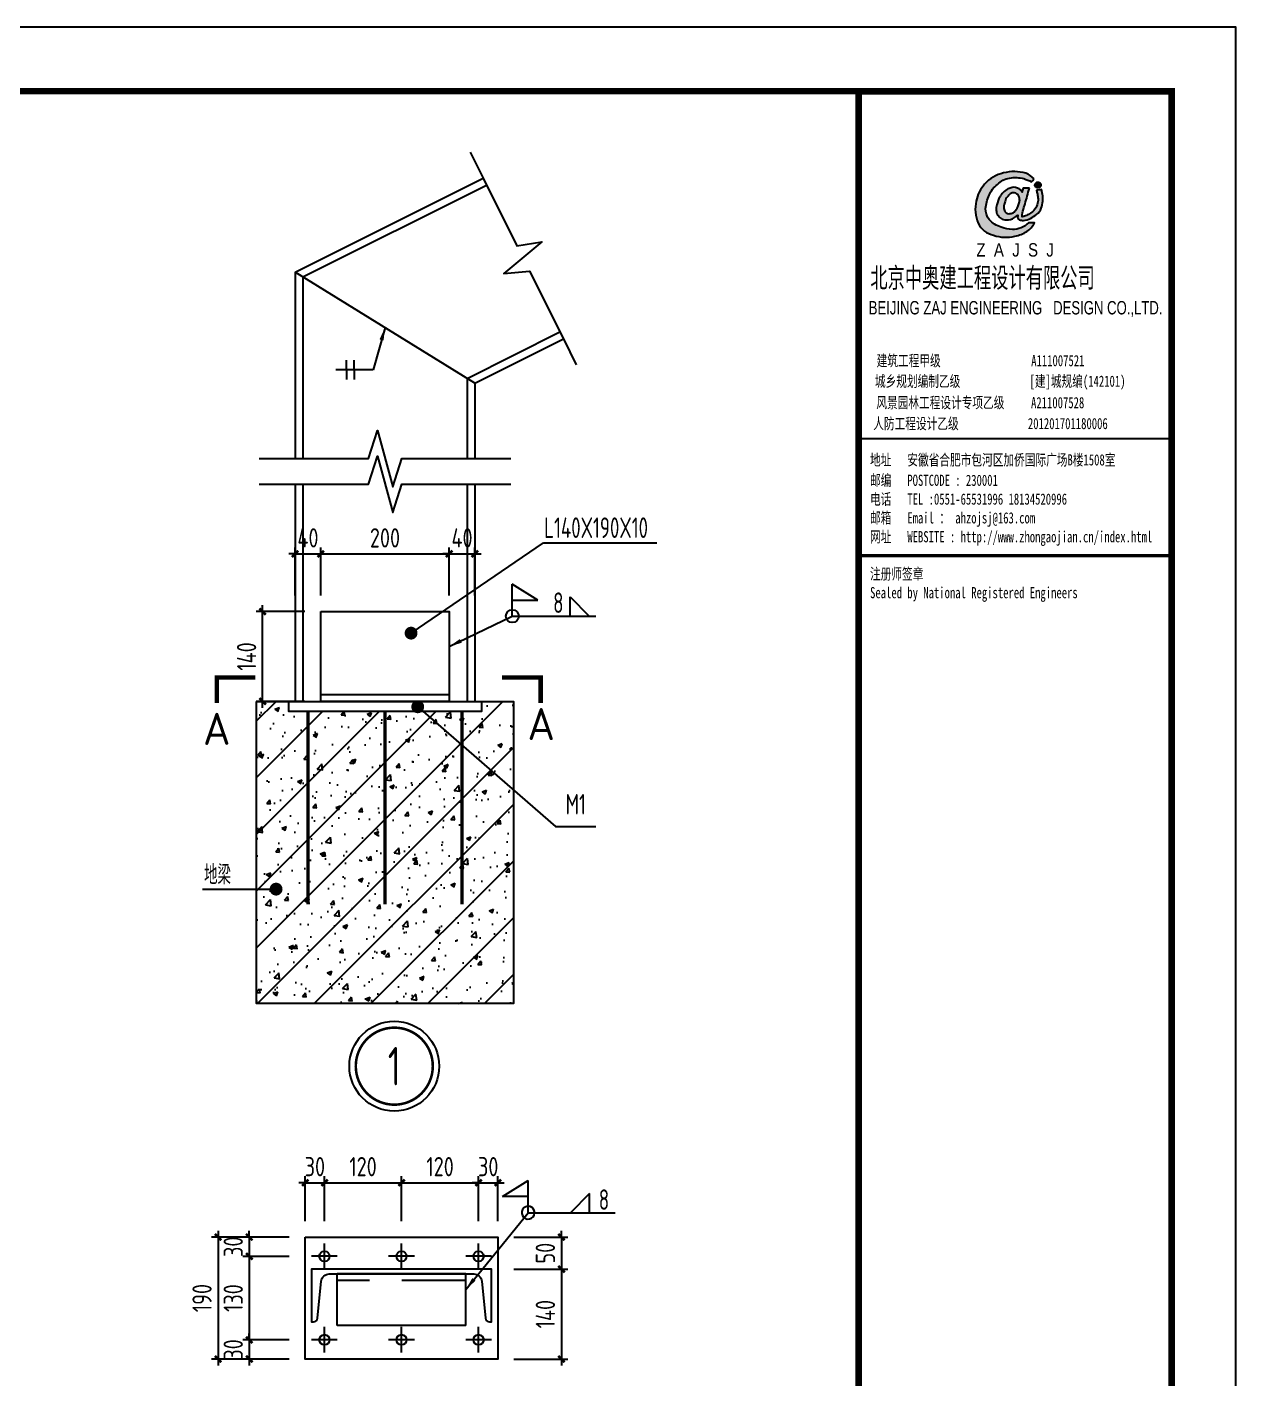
# Model space of a CAD drawing. Extents: x 180850 to 1400258, y 48356 to 327067.
# Drawn here: x 572962 to 582378, y 123956 to 134487 of the extents above; entities that cross this region are included whole.
import ezdxf
from ezdxf.enums import TextEntityAlignment as Align

# ---------------------------------------------------------------- set-up
doc = ezdxf.new("R2010")
doc.units = 0
doc.header["$LTSCALE"] = 1000
doc.linetypes.add('DASHED', pattern=[0.75, 0.5, -0.25])
for name, color, linetype in [('AXIS', 3, 'Continuous'), ('BOLT', 251, 'Continuous'), ('GL', 150, 'Continuous'), ('NUM', 7, 'Continuous'), ('Prof', 2, 'Continuous'), ('PUB_DIM', 3, 'Continuous'), ('PUB_TEXT', 7, 'Continuous'), ('PUB_TITLE', 4, 'Continuous'), ('PZ', 202, 'Continuous'), ('STPM_RBEAM_NUM', 7, 'Continuous'), ('TEXT', 7, 'Continuous'), ('THIN', 7, 'Continuous'), ('WELD', 7, 'Continuous'), ('WL', 10, 'Continuous'), ('图签', 3, 'Continuous'), ('型钢', 6, 'Continuous'), ('引出线', 3, 'Continuous')]:
    doc.layers.add(name, color=color, linetype=linetype)
doc.styles.add('-黑体', font='tssdeng.shx', dxfattribs={"bigfont": 'tssdchn.shx'})
doc.styles.add('_gyy_title_Arial', font='arial.ttf', dxfattribs={"width": 0.7})
doc.styles.add('_gyy_title_ST', font='', dxfattribs={"width": 0.8})
doc.styles.add('HZ', font='txt.shx', dxfattribs={"width": 0.8, "bigfont": '000hztxt.shx'})
doc.styles.get("Standard").update_dxf_attribs({"font": 'gbenor.shx', "bigfont": 'gbcbig.shx'})
doc.styles.add('TSSD_Dimension', font='Tssdeng.shx', dxfattribs={"width": 0.8, "bigfont": 'hztxt.shx'})
doc.styles.add('TSSD_Label', font='tssdeng.shx', dxfattribs={"width": 0.7, "bigfont": 'hztxt.shx'})
doc.styles.add('TSSD_Num', font='Tssdeng.shx', dxfattribs={"width": 0.7, "bigfont": 'hztxt.shx'})
doc.styles.add('TSSD_Rein', font='Tssdeng.shx', dxfattribs={"width": 0.7, "bigfont": 'hztxt.shx'})
doc.styles.get('_gyy_title_ST').set_extended_font_data('SimSun')
doc.dimstyles.new('TSSD_10_50', dxfattribs={"dimtxt": 150, "dimasz": 50, "dimexe": 50, "dimexo": 125, "dimgap": 50, "dimtad": 1, "dimdec": 0, "dimlfac": 0.2, "dimzin": 0, "dimdsep": 46, "dimtxsty": 'TSSD_Dimension', "dimblk": 'ARCHTICK', "dimcen": 0, "dimdle": 50, "dimclrt": 7, "dimadec": 0, "dimazin": 0, "dimtfac": 1, "dimtdec": 0, "dimtix": 1, "dimtmove": 2, "dimatfit": 3, "dimfxl": 1, "dimtolj": 1, "dimtzin": 0, "dimarcsym": 0})
doc.dimstyles.new('TSSD_LEADER_STYLE_100.0', dxfattribs={"dimtxt": 300, "dimasz": 100, "dimexe": 100, "dimexo": 250, "dimgap": 0.09, "dimtad": 0, "dimtih": 1, "dimtoh": 1, "dimdec": 4, "dimzin": 0, "dimdsep": 46, "dimtxsty": 'Standard', "dimcen": 0.09, "dimdle": 100, "dimclrt": 7, "dimadec": 0, "dimazin": 0, "dimtfac": 1, "dimtdec": 4, "dimtofl": 0, "dimtmove": 0, "dimatfit": 3, "dimfxl": 1, "dimtolj": 1, "dimtzin": 0, "dimarcsym": 0})

# ---------------------------------------------------------------- blocks, each defined once
blk = doc.blocks.new('dd')
at = {"layer": '图签'}
h = blk.add_hatch(color=5, dxfattribs=at)
h.set_gradient(color1=(0, 0, 255), color2=(36, 36, 255), one_color=1, tint=0.57)
h.paths.add_polyline_path([(452, 1270, -0.093206), (531, 1562, -0.136321), (716, 1807, -0.161039), (988, 1948, -0.108591), (1307, 1935, -0.049497), (1479, 1861, 0.062627), (1539, 1932, 0.094388), (1351, 2056, 0.136326), (854, 2062, 0.161722), (430, 1810, 0.133661), (243, 1435, 0.158414), (286, 937, 0.22517), (632, 669, 0.138663), (1107, 646, 0.074676), (1375, 753, 0.125344), (1543, 944, 0.006312), (1413, 948, -0.090385), (1244, 833, -0.096745), (1053, 797, -0.073845), (803, 850, -0.140868), (530, 1020, -0.160753)])
h = blk.add_hatch(color=1, dxfattribs=at)
h.set_gradient(color1=(255, 0, 0), color2=(255, 0, 0), tint=0.57)
h.paths.add_polyline_path([(1557, 1818, 0.386553), (1564, 1757, 0.170676), (1604, 1736, 0.082224), (1657, 1743, 0.087509), (1686, 1766, 0.264235), (1694, 1804, 0.244333), (1636, 1850, 0.30271)])
h = blk.add_hatch(color=5, dxfattribs=at)
h.set_gradient(color1=(0, 0, 255), color2=(36, 36, 255), one_color=1, tint=0.57)
h.paths.add_polyline_path([(1306, 1289, 0.011169), (1334, 1370, 0.005807), (1431, 1724, 0.01105), (1292, 1724, 0.016796), (1267, 1634, 0.125943), (1203, 1704, 0.083806), (1120, 1739, 0.082879), (1047, 1739, -0.008503), (952, 1710, 0.060057), (844, 1628, 0.086078), (774, 1532, 0.099424), (705, 1347, 0.12153), (690, 1225, 0.102644), (719, 1122, 0.056648), (797, 1042, 0.092914), (913, 1013, 0.194578), (1098, 1064, -0.002562), (1175, 1122, 0.064354), (1167, 1068, 0.172385), (1207, 1017, 0.105458), (1300, 1002, 0.086567), (1454, 1046, 0.047674), (1592, 1136, 0.166359), (1692, 1274, 0.096748), (1728, 1431, 0.03151), (1728, 1548, 0.041815), (1700, 1691, 0.007654), (1588, 1673, -0.009919), (1610, 1585, -0.068269), (1624, 1482, -0.105336), (1605, 1352, -0.14652), (1528, 1223, -0.070486), (1434, 1151, -0.077937), (1341, 1103, -0.127098), (1272, 1084, -0.114215), (1267, 1129, -0.007609)])
h.paths.add_polyline_path([(865, 1245, -0.099994), (863, 1328, -0.050974), (888, 1427, -0.120527), (938, 1529, -0.043888), (1002, 1595, -0.08446), (1063, 1619, -0.147309), (1127, 1607, -0.037474), (1177, 1572, -0.06931), (1209, 1507, -0.067662), (1213, 1431, -0.02676), (1211, 1413, 0.017209), (1183, 1329, -0.048815), (1120, 1223, -0.139096), (1046, 1163, -0.097991), (944, 1153, -0.085394), (909, 1169, -0.149141)], flags=16)
blk.add_lwpolyline([(1539, 1932, 0.094388), (1351, 2056, 0.136326), (854, 2062, 0.161722), (430, 1810, 0.133661), (243, 1435, 0.158414), (286, 937, 0.22517), (632, 669, 0.138663), (1107, 646, 0.074676), (1375, 753, 0.125344), (1543, 944, 0.006312), (1413, 948, -0.090385), (1244, 833, -0.096745), (1053, 797, -0.073845), (803, 850, -0.140868), (530, 1020, -0.160753), (452, 1270, -0.093206), (531, 1562, -0.136321), (716, 1807, -0.161039), (988, 1948, -0.108591), (1307, 1935, -0.049497), (1479, 1861, 0.062627)], format="xyb", close=True, dxfattribs=at)
for points in [[(1694, 1804, 0.243958), (1636, 1850, 0.303117), (1557, 1818, 0.386553), (1564, 1757, 0.170676), (1604, 1736, 0.082224), (1657, 1743, 0.087509), (1686, 1766, 0.264235), (1694, 1804, -7.823139)], [(1431, 1724, 0.011041), (1292, 1724, 0.016796), (1267, 1634, 0.125943), (1203, 1704, 0.083806), (1120, 1739, 0.082879), (1047, 1739, -0.008503), (952, 1710, 0.060057), (844, 1628, 0.086078), (774, 1532, 0.099424), (705, 1347, 0.12153), (690, 1225, 0.102644), (719, 1122, 0.056648), (797, 1042, 0.092914), (913, 1013, 0.194578), (1098, 1064, -0.002562), (1175, 1122, 0.064354), (1167, 1068, 0.172385), (1207, 1017, 0.105458), (1300, 1002, 0.086567), (1454, 1046, 0.047674), (1592, 1136, 0.166359), (1692, 1274, 0.096748), (1728, 1431, 0.03151), (1728, 1548, 0.041815), (1700, 1691, 0.007654), (1588, 1673, -0.009919), (1610, 1585, -0.068269), (1624, 1482, -0.105336), (1605, 1352, -0.14652), (1528, 1223, -0.070486), (1434, 1151, -0.077937), (1341, 1103, -0.127098), (1272, 1084, -0.114215), (1267, 1129, -0.007609), (1306, 1289, 0.011169), (1334, 1370, 0.005782), (1430, 1722, 0.069025)], [(1213, 1431, 0.067662), (1209, 1507, 0.06931), (1177, 1572, 0.037474), (1127, 1607, 0.147309), (1063, 1619, 0.08446), (1002, 1595, 0.043888), (938, 1529, 0.120527), (888, 1427, 0.050974), (863, 1328, 0.099994), (865, 1245, 0.149141), (909, 1169, 0.085394), (944, 1153, 0.097991), (1046, 1163, 0.139096), (1120, 1223, 0.048815), (1183, 1329, -0.017209), (1211, 1413, 0.02676), (1213, 1431, 0.441273)]]:
    blk.add_lwpolyline(points, format="xyb", dxfattribs=at)
at = {"insert": (246, 492), "char_height": 300, "width": 8000, "attachment_point": 1, "style": 'HZ'}
blk.add_mtext('{\\fArial|b0|i0|c0|p32;Z  A  J  S  J}', dxfattribs=at)
blk = doc.blocks.new('_WELD001')
at = {"linetype": 'ByBlock'}
h = blk.add_hatch(color=0, dxfattribs=at)
h.paths.add_polyline_path([(0.8, 0.5), (0, 1), (0, 0.5)], flags=16)
edge = h.paths.add_edge_path()
edge.add_line((0.8, 0.5), (0, 1))
edge.add_line((0, 0.5), (0.8, 0.5))
edge.add_line((0, 0), (0, 1))
at = {"color": 0, "linetype": 'ByBlock'}
for p, q in [((0, 0), (0, 1)), ((0.8, 0.5), (0, 1)), ((0, 0.5), (0.8, 0.5))]:
    blk.add_line(p, q, dxfattribs=at)
blk = doc.blocks.new('_WELD004')
at = {"color": 0, "linetype": 'ByBlock'}
for p, q in [((0, 1), (1, 0)), ((0, 0), (0, 1))]:
    blk.add_line(p, q, dxfattribs=at)
blk = doc.blocks.new('_ArchTick')
at = {"color": 0, "linetype": 'ByBlock', "const_width": 0.4}
blk.add_lwpolyline([(-0.5, -0.5), (0.5, 0.5)], dxfattribs=at)
blk = doc.blocks.new('*D1319')
at = {"layer": 'AXIS', "color": 0, "lineweight": -2, "transparency": 16777216}
for p, q in [((574693, 124261), (574693, 124311)), ((575004, 124261), (574643, 124261)), ((574693, 124261), (574693, 124111)), ((575004, 124111), (574643, 124111)), ((574693, 124111), (574693, 124061))]:
    blk.add_line(p, q, dxfattribs=at)
at = {"layer": 'Defpoints', "color": 0, "transparency": 16777216}
for p in [(575129, 124261), (574693, 124111), (575129, 124111)]:
    blk.add_point(p, dxfattribs=at)
at = {"layer": 'AXIS', "color": 0, "lineweight": -2, "transparency": 16777216, "xscale": 50, "yscale": 50, "zscale": 50}
for p, rotation in [((574693, 124261), 270), ((574693, 124111), 90)]:
    blk.add_blockref('_ArchTick', p, dxfattribs=dict(at, rotation=rotation))
at = {"layer": 'AXIS', "color": 7, "transparency": 16777216, "insert": (574568, 124186), "char_height": 150, "attachment_point": 5, "rotation": 90, "style": 'TSSD_Dimension'}
blk.add_mtext('\\A1;30', dxfattribs=at)
blk = doc.blocks.new('*D1320')
at = {"layer": 'AXIS', "color": 0, "lineweight": -2, "transparency": 16777216}
for p, q in [((575004, 125061), (574400, 125061)), ((574450, 125111), (574450, 124061)), ((575004, 124111), (574400, 124111))]:
    blk.add_line(p, q, dxfattribs=at)
at = {"layer": 'Defpoints', "color": 0, "transparency": 16777216}
for p in [(575129, 125061), (574450, 124111), (575129, 124111)]:
    blk.add_point(p, dxfattribs=at)
at = {"layer": 'AXIS', "color": 0, "lineweight": -2, "transparency": 16777216, "xscale": 50, "yscale": 50, "zscale": 50}
for p, rotation in [((574450, 125061), 90), ((574450, 124111), 270)]:
    blk.add_blockref('_ArchTick', p, dxfattribs=dict(at, rotation=rotation))
at = {"layer": 'AXIS', "color": 7, "transparency": 16777216, "insert": (574325, 124586), "char_height": 150, "attachment_point": 5, "rotation": 90, "style": 'TSSD_Dimension'}
blk.add_mtext('\\A1;190', dxfattribs=at)
blk = doc.blocks.new('*D1321')
at = {"layer": 'AXIS', "color": 0, "lineweight": -2, "transparency": 16777216}
for p, q in [((575004, 125061), (574643, 125061)), ((574693, 125061), (574693, 125111)), ((574693, 125061), (574693, 124911)), ((575004, 124911), (574643, 124911)), ((574693, 124911), (574693, 124861))]:
    blk.add_line(p, q, dxfattribs=at)
at = {"layer": 'Defpoints', "color": 0, "transparency": 16777216}
for p in [(575129, 125061), (574693, 124911), (575129, 124911)]:
    blk.add_point(p, dxfattribs=at)
at = {"layer": 'AXIS', "color": 0, "lineweight": -2, "transparency": 16777216, "xscale": 50, "yscale": 50, "zscale": 50}
for p, rotation in [((574693, 125061), 270), ((574693, 124911), 90)]:
    blk.add_blockref('_ArchTick', p, dxfattribs=dict(at, rotation=rotation))
at = {"layer": 'AXIS', "color": 7, "transparency": 16777216, "insert": (574568, 124986), "char_height": 150, "attachment_point": 5, "rotation": 90, "style": 'TSSD_Dimension'}
blk.add_mtext('\\A1;30', dxfattribs=at)
blk = doc.blocks.new('*D1322')
at = {"layer": 'AXIS', "color": 0, "lineweight": -2, "transparency": 16777216}
for p, q in [((575004, 124911), (574643, 124911)), ((574693, 124961), (574693, 124211)), ((575004, 124261), (574643, 124261))]:
    blk.add_line(p, q, dxfattribs=at)
at = {"layer": 'Defpoints', "color": 0, "transparency": 16777216}
for p in [(575129, 124911), (574693, 124261), (575129, 124261)]:
    blk.add_point(p, dxfattribs=at)
at = {"layer": 'AXIS', "color": 0, "lineweight": -2, "transparency": 16777216, "xscale": 50, "yscale": 50, "zscale": 50}
for p, rotation in [((574693, 124911), 90), ((574693, 124261), 270)]:
    blk.add_blockref('_ArchTick', p, dxfattribs=dict(at, rotation=rotation))
at = {"layer": 'AXIS', "color": 7, "transparency": 16777216, "insert": (574568, 124586), "char_height": 150, "attachment_point": 5, "rotation": 90, "style": 'TSSD_Dimension'}
blk.add_mtext('\\A1;130', dxfattribs=at)
blk = doc.blocks.new('*D1323')
at = {"layer": 'AXIS', "color": 0, "lineweight": -2, "transparency": 16777216}
for p, q in [((576754, 125061), (577174, 125061)), ((577124, 125061), (577124, 125111)), ((577124, 125061), (577124, 124811)), ((576754, 124811), (577174, 124811)), ((577124, 124811), (577124, 124761))]:
    blk.add_line(p, q, dxfattribs=at)
at = {"layer": 'Defpoints', "color": 0, "transparency": 16777216}
for p in [(576629, 125061), (576629, 124811), (577124, 124811)]:
    blk.add_point(p, dxfattribs=at)
at = {"layer": 'AXIS', "color": 0, "lineweight": -2, "transparency": 16777216, "xscale": 50, "yscale": 50, "zscale": 50}
for p, rotation in [((577124, 125061), 270), ((577124, 124811), 90)]:
    blk.add_blockref('_ArchTick', p, dxfattribs=dict(at, rotation=rotation))
at = {"layer": 'AXIS', "color": 7, "transparency": 16777216, "insert": (576999, 124936), "char_height": 150, "attachment_point": 5, "rotation": 90, "style": 'TSSD_Dimension'}
blk.add_mtext('\\A1;50', dxfattribs=at)
blk = doc.blocks.new('*D1324')
at = {"layer": 'AXIS', "color": 0, "lineweight": -2, "transparency": 16777216}
for p, q in [((576754, 124811), (577174, 124811)), ((577124, 124861), (577124, 124061)), ((576754, 124111), (577174, 124111))]:
    blk.add_line(p, q, dxfattribs=at)
at = {"layer": 'Defpoints', "color": 0, "transparency": 16777216}
for p in [(576629, 124811), (576629, 124111), (577124, 124111)]:
    blk.add_point(p, dxfattribs=at)
at = {"layer": 'AXIS', "color": 0, "lineweight": -2, "transparency": 16777216, "xscale": 50, "yscale": 50, "zscale": 50}
for p, rotation in [((577124, 124811), 90), ((577124, 124111), 270)]:
    blk.add_blockref('_ArchTick', p, dxfattribs=dict(at, rotation=rotation))
at = {"layer": 'AXIS', "color": 7, "transparency": 16777216, "insert": (576999, 124461), "char_height": 150, "attachment_point": 5, "rotation": 90, "style": 'TSSD_Dimension'}
blk.add_mtext('\\A1;140', dxfattribs=at)
blk = doc.blocks.new('*D1325')
at = {"layer": 'AXIS', "color": 0, "lineweight": -2, "transparency": 16777216}
for p, q in [((575129, 125186), (575129, 125535)), ((575279, 125186), (575279, 125535)), ((575129, 125485), (575079, 125485)), ((575129, 125485), (575279, 125485)), ((575279, 125485), (575329, 125485))]:
    blk.add_line(p, q, dxfattribs=at)
at = {"layer": 'Defpoints', "color": 0, "transparency": 16777216}
for p in [(575279, 125485), (575129, 125061), (575279, 125061)]:
    blk.add_point(p, dxfattribs=at)
at = {"layer": 'AXIS', "color": 0, "lineweight": -2, "transparency": 16777216, "xscale": 50, "yscale": 50, "zscale": 50}
blk.add_blockref('_ArchTick', (575129, 125485), dxfattribs=at)
at = {"layer": 'AXIS', "color": 0, "lineweight": -2, "transparency": 16777216, "xscale": 50, "yscale": 50, "zscale": 50, "rotation": 180}
blk.add_blockref('_ArchTick', (575279, 125485), dxfattribs=at)
at = {"layer": 'AXIS', "color": 7, "transparency": 16777216, "insert": (575204, 125610), "char_height": 150, "attachment_point": 5, "style": 'TSSD_Dimension'}
blk.add_mtext('\\A1;30', dxfattribs=at)
blk = doc.blocks.new('*D1326')
at = {"layer": 'AXIS', "color": 0, "lineweight": -2, "transparency": 16777216}
for p, q in [((576479, 125186), (576479, 125535)), ((576629, 125186), (576629, 125535)), ((576479, 125485), (576429, 125485)), ((576479, 125485), (576629, 125485)), ((576629, 125485), (576679, 125485))]:
    blk.add_line(p, q, dxfattribs=at)
at = {"layer": 'Defpoints', "color": 0, "transparency": 16777216}
for p in [(576629, 125485), (576479, 125061), (576629, 125061)]:
    blk.add_point(p, dxfattribs=at)
at = {"layer": 'AXIS', "color": 0, "lineweight": -2, "transparency": 16777216, "xscale": 50, "yscale": 50, "zscale": 50}
blk.add_blockref('_ArchTick', (576479, 125485), dxfattribs=at)
at = {"layer": 'AXIS', "color": 0, "lineweight": -2, "transparency": 16777216, "xscale": 50, "yscale": 50, "zscale": 50, "rotation": 180}
blk.add_blockref('_ArchTick', (576629, 125485), dxfattribs=at)
at = {"layer": 'AXIS', "color": 7, "transparency": 16777216, "insert": (576554, 125610), "char_height": 150, "attachment_point": 5, "style": 'TSSD_Dimension'}
blk.add_mtext('\\A1;30', dxfattribs=at)
blk = doc.blocks.new('*D1327')
at = {"layer": 'AXIS', "color": 0, "lineweight": -2, "transparency": 16777216}
for p, q in [((575279, 125186), (575279, 125535)), ((575879, 125186), (575879, 125535)), ((575229, 125485), (575929, 125485))]:
    blk.add_line(p, q, dxfattribs=at)
at = {"layer": 'Defpoints', "color": 0, "transparency": 16777216}
for p in [(575879, 125485), (575279, 125061), (575879, 125061)]:
    blk.add_point(p, dxfattribs=at)
at = {"layer": 'AXIS', "color": 0, "lineweight": -2, "transparency": 16777216, "xscale": 50, "yscale": 50, "zscale": 50, "rotation": 180}
blk.add_blockref('_ArchTick', (575279, 125485), dxfattribs=at)
at = {"layer": 'AXIS', "color": 0, "lineweight": -2, "transparency": 16777216, "xscale": 50, "yscale": 50, "zscale": 50}
blk.add_blockref('_ArchTick', (575879, 125485), dxfattribs=at)
at = {"layer": 'AXIS', "color": 7, "transparency": 16777216, "insert": (575579, 125610), "char_height": 150, "attachment_point": 5, "style": 'TSSD_Dimension'}
blk.add_mtext('\\A1;120', dxfattribs=at)
blk = doc.blocks.new('*D1328')
at = {"layer": 'AXIS', "color": 0, "lineweight": -2, "transparency": 16777216}
for p, q in [((575879, 125186), (575879, 125535)), ((576479, 125186), (576479, 125535)), ((575829, 125485), (576529, 125485))]:
    blk.add_line(p, q, dxfattribs=at)
at = {"layer": 'Defpoints', "color": 0, "transparency": 16777216}
for p in [(576479, 125485), (575879, 125061), (576479, 125061)]:
    blk.add_point(p, dxfattribs=at)
at = {"layer": 'AXIS', "color": 0, "lineweight": -2, "transparency": 16777216, "xscale": 50, "yscale": 50, "zscale": 50, "rotation": 180}
blk.add_blockref('_ArchTick', (575879, 125485), dxfattribs=at)
at = {"layer": 'AXIS', "color": 0, "lineweight": -2, "transparency": 16777216, "xscale": 50, "yscale": 50, "zscale": 50}
blk.add_blockref('_ArchTick', (576479, 125485), dxfattribs=at)
at = {"layer": 'AXIS', "color": 7, "transparency": 16777216, "insert": (576179, 125610), "char_height": 150, "attachment_point": 5, "style": 'TSSD_Dimension'}
blk.add_mtext('\\A1;120', dxfattribs=at)
blk = doc.blocks.new('_WELD003')
at = {"color": 0, "linetype": 'ByBlock'}
blk.add_circle((0, 0), 0.5, dxfattribs=at)
blk = doc.blocks.new('*D1338')
at = {"layer": 'AXIS', "color": 0, "lineweight": -2, "transparency": 16777216}
for p, q in [((574797, 129184), (574797, 129984)), ((575125, 129934), (574747, 129934)), ((575125, 129234), (574747, 129234))]:
    blk.add_line(p, q, dxfattribs=at)
at = {"layer": 'Defpoints', "color": 0, "transparency": 16777216}
for p in [(574797, 129934), (575250, 129934), (575250, 129234)]:
    blk.add_point(p, dxfattribs=at)
at = {"layer": 'AXIS', "color": 0, "lineweight": -2, "transparency": 16777216, "xscale": 50, "yscale": 50, "zscale": 50}
for p, rotation in [((574797, 129934), 90), ((574797, 129234), 270)]:
    blk.add_blockref('_ArchTick', p, dxfattribs=dict(at, rotation=rotation))
at = {"layer": 'AXIS', "color": 7, "transparency": 16777216, "insert": (574672, 129584), "char_height": 150, "attachment_point": 5, "rotation": 90, "style": 'TSSD_Dimension'}
blk.add_mtext('\\A1;140', dxfattribs=at)
blk = doc.blocks.new('*D1339')
at = {"layer": 'AXIS', "color": 0, "lineweight": -2, "transparency": 16777216}
for p, q in [((575050, 130383), (575000, 130383)), ((575050, 130059), (575050, 130433)), ((575050, 130383), (575250, 130383)), ((575250, 130059), (575250, 130433)), ((575250, 130383), (575300, 130383))]:
    blk.add_line(p, q, dxfattribs=at)
at = {"layer": 'Defpoints', "color": 0, "transparency": 16777216}
for p in [(575250, 130383), (575050, 129934), (575250, 129934)]:
    blk.add_point(p, dxfattribs=at)
at = {"layer": 'AXIS', "color": 0, "lineweight": -2, "transparency": 16777216, "xscale": 50, "yscale": 50, "zscale": 50}
blk.add_blockref('_ArchTick', (575050, 130383), dxfattribs=at)
at = {"layer": 'AXIS', "color": 0, "lineweight": -2, "transparency": 16777216, "xscale": 50, "yscale": 50, "zscale": 50, "rotation": 180}
blk.add_blockref('_ArchTick', (575250, 130383), dxfattribs=at)
at = {"layer": 'AXIS', "color": 7, "transparency": 16777216, "insert": (575150, 130508), "char_height": 150, "attachment_point": 5, "style": 'TSSD_Dimension'}
blk.add_mtext('\\A1;40', dxfattribs=at)
blk = doc.blocks.new('*D1340')
at = {"layer": 'AXIS', "color": 0, "lineweight": -2, "transparency": 16777216}
for p, q in [((575200, 130383), (576300, 130383)), ((575250, 130059), (575250, 130433)), ((576250, 130059), (576250, 130433))]:
    blk.add_line(p, q, dxfattribs=at)
at = {"layer": 'Defpoints', "color": 0, "transparency": 16777216}
for p in [(576250, 130383), (575250, 129934), (576250, 129934)]:
    blk.add_point(p, dxfattribs=at)
at = {"layer": 'AXIS', "color": 0, "lineweight": -2, "transparency": 16777216, "xscale": 50, "yscale": 50, "zscale": 50, "rotation": 180}
blk.add_blockref('_ArchTick', (575250, 130383), dxfattribs=at)
at = {"layer": 'AXIS', "color": 0, "lineweight": -2, "transparency": 16777216, "xscale": 50, "yscale": 50, "zscale": 50}
blk.add_blockref('_ArchTick', (576250, 130383), dxfattribs=at)
at = {"layer": 'AXIS', "color": 7, "transparency": 16777216, "insert": (575750, 130508), "char_height": 150, "attachment_point": 5, "style": 'TSSD_Dimension'}
blk.add_mtext('\\A1;200', dxfattribs=at)
blk = doc.blocks.new('*D1341')
at = {"layer": 'AXIS', "color": 0, "lineweight": -2, "transparency": 16777216}
for p, q in [((576250, 130383), (576200, 130383)), ((576250, 130059), (576250, 130433)), ((576250, 130383), (576450, 130383)), ((576450, 130059), (576450, 130433)), ((576450, 130383), (576500, 130383))]:
    blk.add_line(p, q, dxfattribs=at)
at = {"layer": 'Defpoints', "color": 0, "transparency": 16777216}
for p in [(576450, 130383), (576250, 129934), (576450, 129934)]:
    blk.add_point(p, dxfattribs=at)
at = {"layer": 'AXIS', "color": 0, "lineweight": -2, "transparency": 16777216, "xscale": 50, "yscale": 50, "zscale": 50}
blk.add_blockref('_ArchTick', (576250, 130383), dxfattribs=at)
at = {"layer": 'AXIS', "color": 0, "lineweight": -2, "transparency": 16777216, "xscale": 50, "yscale": 50, "zscale": 50, "rotation": 180}
blk.add_blockref('_ArchTick', (576450, 130383), dxfattribs=at)
at = {"layer": 'AXIS', "color": 7, "transparency": 16777216, "insert": (576350, 130508), "char_height": 150, "attachment_point": 5, "style": 'TSSD_Dimension'}
blk.add_mtext('\\A1;40', dxfattribs=at)
blk = doc.blocks.new('_WELD006')
at = {"color": 0, "linetype": 'ByBlock'}
for p, q in [((0, 0), (0, 0.5)), ((0.4, 0), (0.4, 0.5))]:
    blk.add_line(p, q, dxfattribs=at)
blk = doc.blocks.new('ts_idx2')
at = {"color": 0, "linetype": 'ByBlock', "lineweight": -2, "const_width": 0.0333}
blk.add_lwpolyline([(-0.5, 0, 1), (0.5, 0, 1)], format="xyb", close=True, dxfattribs=at)
at = {"color": 0, "linetype": 'ByBlock', "lineweight": -2}
blk.add_circle((0, 0), 0.583, dxfattribs=at)
at = {"color": 0, "linetype": 'ByBlock', "lineweight": -2, "style": 'TSSD_Num', "width": 0.7}
blk.add_attdef('A', text='', height=0.5, dxfattribs=at).set_placement((0, 0), align=Align.MIDDLE_CENTER)

msp = doc.modelspace()

# ---------------------------------------------------------------- hatches: boundary and pattern name
at = {"layer": 'NUM'}
h = msp.add_hatch(dxfattribs=at)
h.set_pattern_fill('AN33C', color=256, scale=500, style=0)
h.set_pattern_definition([(50, (-254335.95, 1012079.44), (358.63009, -31.37607), [37.5, -412.5]), (355, (-254335.95, 1012079.44), (-69.37567, 376.09607), [30, -330]), (100.4514, (-254306.07, 1012076.82), (289.25469, 344.71977), [31.8701, -350.57106]), (46.1842, (-254335.95, 1012179.44), (533.62052, -82.7595), [56.25, -618.75]), (96.6356, (-254291.5, 1012172.54), (467.33135, 487.05894), [47.80514, -525.8565]), (351.1842, (-254335.95, 1012179.44), (467.33097, 487.0593), [45, -495]), (21, (-254285.95, 1012154.44), (298.453526, -201.309445), [37.5, -412.5]), (326, (-254285.95, 1012154.44), (121.65767, 362.57502), [30, -330]), (71.4514, (-254261.08, 1012137.66), (420.11131, 161.26525), [31.8701, -350.57106]), (37.5, (-254335.95, 1012079.44), (6.079928, 166.446927), [0, -326, 0, -335, 0, -331.25]), (7.5, (-254335.95, 1012079.44), (131.53477, 197.205856), [0, -191, 0, -318.5, 0, -126.25]), (327.5, (-254447.45, 1012079.44), (266.911218, -11.277436), [0, -125, 0, -390, 0, -517.5]), (317.5, (-254497.45, 1012079.44), (291.593085, 50.05249), [0, -162.5, 0, -259, 0, -367.5])])
h.paths.add_polyline_path([(576750.43, 129234.44), (576500.43, 129234.44), (576500.43, 129154.44), (575000.43, 129154.44), (575000.43, 129234.44), (574750.43, 129234.44), (574750.43, 126880.14), (576750.43, 126880.14)])
h = msp.add_hatch(dxfattribs=at)
h.set_pattern_fill('ANSI31', color=256, scale=2500, style=0)
h.set_pattern_definition([(45, (-254335.95, 1012079.44), (-220.97087, 220.97087), [])])
h.paths.add_polyline_path([(576750.43, 129234.44), (576500.43, 129234.44), (576500.43, 129154.44), (575000.43, 129154.44), (575000.43, 129234.44), (574750.43, 129234.44), (574750.43, 126880.14), (576750.43, 126880.14)])

# ---------------------------------------------------------------- linework, layer by layer
at = {"layer": 'BOLT'}
for p, q in [((575278.6, 124811.45), (575278.6, 125011.45)), ((575878.6, 124811.45), (575878.6, 125011.45)), ((576478.6, 124811.45), (576478.6, 125011.45)), ((575378.6, 124911.45), (575178.6, 124911.45)), ((575978.6, 124911.45), (575778.6, 124911.45)), ((576578.6, 124911.45), (576378.6, 124911.45)), ((575278.6, 124161.45), (575278.6, 124361.45)), ((575878.6, 124161.45), (575878.6, 124361.45)), ((576478.6, 124161.45), (576478.6, 124361.45)), ((575378.6, 124261.45), (575178.6, 124261.45)), ((575978.6, 124261.45), (575778.6, 124261.45)), ((576578.6, 124261.45), (576378.6, 124261.45))]:
    msp.add_line(p, q, dxfattribs=at)
for centre in [(575278.6, 124911.45), (575878.6, 124911.45), (576478.6, 124911.45), (575278.6, 124261.45), (575878.6, 124261.45), (576478.6, 124261.45)]:
    msp.add_circle(centre, 40, dxfattribs=at)
at = {"layer": 'GL'}
for p, q in [((575050.43, 132578.73), (576513.54, 133310.29)), ((575110.43, 132541.65), (576540.37, 133256.62)), ((576450.43, 131713.49), (575050.43, 132578.73)), ((575050.43, 132578.73), (575050.43, 131125.18)), ((575110.43, 132541.65), (575110.43, 131125.18)), ((576390.43, 131750.57), (577112.81, 132111.75)), ((576450.43, 131713.49), (577139.64, 132058.09)), ((576390.43, 131750.57), (576390.43, 131125.18)), ((576450.43, 131713.49), (576450.43, 131125.18)), ((575050.43, 130925.18), (575050.43, 129234.44)), ((575110.43, 130925.18), (575110.43, 129234.44)), ((576390.43, 130925.18), (576390.43, 129234.44)), ((576450.43, 130925.18), (576450.43, 129234.44)), ((575050.43, 129234.44), (576450.43, 129234.44))]:
    msp.add_line(p, q, dxfattribs=at)
for points in [[(576412.92, 133511.53), (576513.54, 133310.29), (576776.95, 132783.47), (576971.49, 132813.66), (576676.18, 132566.79), (576876.23, 132584.91), (577139.64, 132058.09), (577240.26, 131856.84)], [(574770.43, 131125.18), (575620.43, 131125.18), (575690.43, 131345.18), (575810.43, 130905.18), (575880.43, 131125.18), (576730.43, 131125.18)], [(574770.43, 130925.18), (575620.43, 130925.18), (575690.43, 131145.18), (575810.43, 130705.18), (575880.43, 130925.18), (576730.43, 130925.18)]]:
    msp.add_lwpolyline(points, dxfattribs=at)
msp.add_lwpolyline([(575878.6, 124811.45), (575178.6, 124811.45), (575178.6, 124401.45), (575194.2, 124401.45, 0.38531359), (575225.29, 124429.59), (575254.1, 124717.66, -0.38531359), (575316.29, 124773.95), (576440.92, 124773.95, -0.38531359), (576503.11, 124717.66), (576531.92, 124429.59, 0.38531359), (576563.01, 124401.45), (576578.6, 124401.45), (576578.6, 124811.45)], format="xyb", close=True, dxfattribs=at)
at = {"layer": 'NUM'}
msp.add_lwpolyline([(574750.43, 129234.44), (576750.43, 129234.44), (576750.43, 126880.14), (574750.43, 126880.14)], close=True, dxfattribs=at)
at = {"layer": 'Prof', "color": 21}
msp.add_lwpolyline([(576500.43, 129234.44), (576500.43, 129154.44), (575000.43, 129154.44), (575000.43, 129234.44)], close=True, dxfattribs=at)
at = {"layer": 'PUB_DIM', "const_width": 35}
for points in [[(574739.73, 129420.4), (574439.73, 129420.4), (574439.73, 129220.4)], [(576662.2, 129420.4), (576962.2, 129420.4), (576962.2, 129220.4)]]:
    msp.add_lwpolyline(points, dxfattribs=at)
at = {"layer": 'PUB_TITLE'}
msp.add_line((579439.45, 131281.68), (581877.75, 131281.68), dxfattribs=at)
msp.add_lwpolyline([(552677.75, 113487.35), (582377.75, 113487.35), (582377.75, 134487.35), (552677.75, 134487.35)], close=True, dxfattribs=at)
for points, const_width in [([(553927.75, 113987.35), (581877.75, 113987.35), (581877.75, 133987.35), (553927.75, 133987.35)], 50), ([(579439.45, 133987.35), (581877.75, 133987.35), (581877.75, 113987.35), (579439.45, 113987.35)], 52.25)]:
    msp.add_lwpolyline(points, close=True, dxfattribs=dict(at, const_width=const_width))
at = {"layer": 'PUB_TITLE', "const_width": 24.38}
msp.add_lwpolyline([(579439.45, 130368.91), (581877.75, 130368.91)], dxfattribs=at)
at = {"layer": 'PZ', "color": 21}
msp.add_lwpolyline([(575128.6, 125061.45), (576628.6, 125061.45), (576628.6, 124111.45), (575128.6, 124111.45)], close=True, dxfattribs=at)
at = {"layer": 'WELD'}
for p, q in [((575657.41, 131817.89), (575367.85, 131817.89)), ((576741.32, 129898.03), (577391.32, 129898.03)), ((576865.08, 125251.45), (577543.67, 125251.45))]:
    msp.add_line(p, q, dxfattribs=at)
for start, end in [(0, 225), (225, 90)]:
    msp.add_arc((576865.08, 125251.45), 50, start, end, dxfattribs=at)
at = {"layer": 'WL', "const_width": 25}
for points in [[(575150.43, 129154.44), (575150.43, 127654.39)], [(575750.43, 129154.44), (575750.43, 127654.39)], [(576350.43, 129154.44), (576350.43, 127654.39)]]:
    msp.add_lwpolyline(points, dxfattribs=at)
at = {"layer": '型钢'}
for p, q in [((576250.43, 129284.44), (575250.43, 129284.44)), ((576379.95, 124773.95), (575377.25, 124773.95)), ((575377.25, 124373.3), (575377.25, 124773.95)), ((576379.95, 124373.3), (576379.95, 124773.95)), ((576379.95, 124373.3), (575377.25, 124373.3))]:
    msp.add_line(p, q, dxfattribs=at)
at = {"layer": '型钢', "linetype": 'DASHED'}
msp.add_line((576379.95, 124723.95), (575377.25, 124723.95), dxfattribs=at)
at = {"layer": '型钢'}
msp.add_lwpolyline([(575250.43, 129934.44), (576250.43, 129934.44), (576250.43, 129234.44), (575250.43, 129234.44)], close=True, dxfattribs=at)
at = {"layer": '引出线'}
for p, q in [((575953.19, 129765.9), (576985.23, 130470.35)), ((576985.23, 130470.35), (577866.94, 130470.35)), ((576004.97, 129192.22), (577077.3, 128260.59)), ((577077.3, 128260.59), (577391.36, 128260.59)), ((574327.56, 127771.77), (574901.86, 127771.77))]:
    msp.add_line(p, q, dxfattribs=at)
at = {"layer": '引出线', "const_width": 50}
for points in [[(575928.19, 129765.9, 1), (575978.19, 129765.9, 1)], [(575979.97, 129192.22, 1), (576029.97, 129192.22, 1)], [(574876.86, 127771.77, 1), (574926.86, 127771.77, 1)]]:
    msp.add_lwpolyline(points, format="xyb", close=True, dxfattribs=at)

# ---------------------------------------------------------------- block references
at = {"layer": 'THIN'}
ref = msp.add_blockref('ts_idx2', (575822.44, 126392.69), dxfattribs=dict(at, xscale=600, yscale=600, zscale=600))
ref.add_attrib('1', '1', dxfattribs={"height": 300, "style": 'TSSD_Num', "width": 0.7}).set_placement((575822.44, 126392.69), align=Align.MIDDLE_CENTER)
at = {"layer": 'WELD'}
for name, p, xscale, yscale, zscale in [('_WELD006', (575450.91, 131817.89), 150, 150, 150), ('_WELD001', (576741.32, 129898.03), 250, 250, 250), ('_WELD004', (577191.32, 129898.03), 150, 150, 150), ('_WELD003', (576741.32, 129898.03), 100, 100, 100), ('_WELD001', (576865.08, 125251.45), -250, 250, 250), ('_WELD004', (577343.67, 125251.45), -150, 150, 150)]:
    msp.add_blockref(name, p, dxfattribs=dict(at, xscale=xscale, yscale=yscale, zscale=zscale))
at = {"layer": 'WELD', "xscale": -150, "yscale": 150, "zscale": 150, "rotation": 180}
msp.add_blockref('_WELD006', (575450.91, 131817.89), dxfattribs=at)
at = {"layer": '图签', "xscale": 0.3483284363860669, "yscale": 0.3483284363860669, "zscale": 0.3483284363860669}
msp.add_blockref('dd', (580270.42, 132632.29), dxfattribs=at)

# ---------------------------------------------------------------- texts
at = {"color": 1, "insert": (579530.15, 132617.27), "char_height": 176.9056, "width": 2313.8236, "attachment_point": 1, "style": 'HZ'}
msp.add_mtext('北京中奥建工程设计有限公司', dxfattribs=at)
at = {"layer": 'PUB_TEXT', "style": '-黑体'}
msp.add_text('A', height=250, dxfattribs=at).set_placement((574439.73, 129020.4), align=Align.MIDDLE_CENTER)
at = {"layer": 'PUB_TEXT', "style": '-黑体', "text_generation_flag": 2}
msp.add_text('A', height=250, dxfattribs=at).set_placement((576966.87, 129057.73), align=Align.MIDDLE_CENTER)
at = {"layer": 'PUB_TITLE', "width": 0.7}
for s, height, style, p in [('BEIJING ZAJ ENGINEERING   DESIGN CO.,LTD.', 104.4984, '_gyy_title_Arial', (580661.46, 132248.48)), ('建筑工程甲级                 A111007521             ', 87.082, '_gyy_title_ST', (580657.96, 131844.93)), ('城乡规划编制乙级             [建]城规编(142101)', 87.082, '_gyy_title_ST', (580541.67, 131685.16)), ('风景园林工程设计专项乙级     A211007528           ', 87.082, '_gyy_title_ST', (580614.61, 131518.11)), ('人防工程设计乙级             201201701180006', 87.082, '_gyy_title_ST', (580466.11, 131355.14))]:
    msp.add_text(s, height=height, dxfattribs=dict(at, style=style)).set_placement(p, align=Align.CENTER)
at = {"layer": 'PUB_TITLE', "style": '_gyy_title_ST', "width": 0.7}
for s, p in [('地址   安徽省合肥市包河区加侨国际广场B楼1508室', (579527.59, 131072.23)), ('邮编   POSTCODE : 230001', (579527.59, 130913.17)), ('电话   TEL :0551-65531996 18134520996', (579527.59, 130766.87)), ('邮箱   Email ： ahzojsj@163.com', (579527.59, 130620.57)), ('网址   WEBSITE : http://www.zhongaojian.cn/index.html', (579527.59, 130473.41)), ('注册师签章', (579527.59, 130184.3)), ('Sealed by National Registered Engineers', (579528.07, 130038))]:
    msp.add_text(s, height=87.082, dxfattribs=at).set_placement(p)
at = {"layer": 'STPM_RBEAM_NUM', "style": 'TSSD_Label', "width": 0.7}
for s, p in [('L140X190X10', (576989.79, 130507.35)), ('8', (577059.78, 129923.03)), ('8', (577415.06, 125273.47))]:
    msp.add_text(s, height=160, dxfattribs=at).set_placement(p)
at = {"layer": 'TEXT', "style": 'TSSD_Rein', "width": 0.7}
for s, height, p in [('M1', 160, (577156.72, 128353.14)), ('地梁', 150, (574340.8, 127808.77))]:
    msp.add_text(s, height=height, dxfattribs=at).set_placement(p)

# ---------------------------------------------------------------- dimensions: what is measured, and where the dimension line sits
at = {"layer": 'AXIS'}
for base, p1, p2, picture, middle in [((575250.43, 130382.51), (575050.43, 129934.44), (575250.43, 129934.44), '*D1339', (575150.43, 130507.51)), ((576250.43, 130382.51), (575250.43, 129934.44), (576250.43, 129934.44), '*D1340', (575750.43, 130507.51)), ((576450.43, 130382.51), (576250.43, 129934.44), (576450.43, 129934.44), '*D1341', (576350.43, 130507.51)), ((575278.6, 125484.6), (575128.6, 125061.45), (575278.6, 125061.45), '*D1325', (575203.6, 125609.6)), ((575878.6, 125484.6), (575278.6, 125061.45), (575878.6, 125061.45), '*D1327', (575578.6, 125609.6)), ((576478.6, 125484.6), (575878.6, 125061.45), (576478.6, 125061.45), '*D1328', (576178.6, 125609.6)), ((576628.6, 125484.6), (576478.6, 125061.45), (576628.6, 125061.45), '*D1326', (576553.6, 125609.6))]:
    dim = msp.add_linear_dim(base=base, p1=p1, p2=p2, dimstyle='TSSD_10_50', dxfattribs=at)
    dim.commit()
    dim.dimension.update_dxf_attribs({"geometry": picture, "text_midpoint": middle})
dim = msp.add_linear_dim(base=(574797.02, 129934.44), p1=(575250.43, 129234.44), p2=(575250.43, 129934.44), angle=90, dimstyle='TSSD_10_50', dxfattribs=at)
dim.commit()
dim.dimension.update_dxf_attribs({"geometry": '*D1338', "text_midpoint": (574672.02, 129584.44)})
for p1, p2, distance, text, picture, middle in [((575128.6, 125061.45), (575128.6, 124111.45), -678.79, '190', '*D1320', (574324.81, 124586.45)), ((575128.6, 125061.45), (575128.6, 124911.45), -436.08, '30', '*D1321', (574567.53, 124986.45)), ((575128.6, 124911.45), (575128.6, 124261.45), -436.08, '130', '*D1322', (574567.53, 124586.45)), ((575128.6, 124261.45), (575128.6, 124111.45), -436.08, '30', '*D1319', (574567.53, 124186.45))]:
    dim = msp.add_aligned_dim(p1=p1, p2=p2, distance=distance, text=text, dimstyle='TSSD_10_50', dxfattribs=at)
    dim.commit()
    dim.dimension.update_dxf_attribs({"geometry": picture, "text_midpoint": middle})
for base, p1, p2, text, picture, middle in [((577123.78, 124811.45), (576628.6, 125061.45), (576628.6, 124811.45), '50', '*D1323', (576998.78, 124936.45)), ((577123.78, 124111.45), (576628.6, 124811.45), (576628.6, 124111.45), '140', '*D1324', (576998.78, 124461.45))]:
    dim = msp.add_linear_dim(base=base, p1=p1, p2=p2, angle=270, text=text, dimstyle='TSSD_10_50', dxfattribs=at)
    dim.commit()
    dim.dimension.update_dxf_attribs({"geometry": picture, "text_midpoint": middle})

# ---------------------------------------------------------------- leaders
at = {"layer": 'WELD'}
for points in [[(575750.43, 132146.11), (575657.41, 131817.89)], [(576250.43, 129662.09), (576741.32, 129898.03)], [(576379.95, 124654.11), (576865.08, 125251.45)]]:
    msp.add_leader(points, dimstyle='TSSD_LEADER_STYLE_100.0', dxfattribs=at)

doc.saveas('drawing.dxf')
